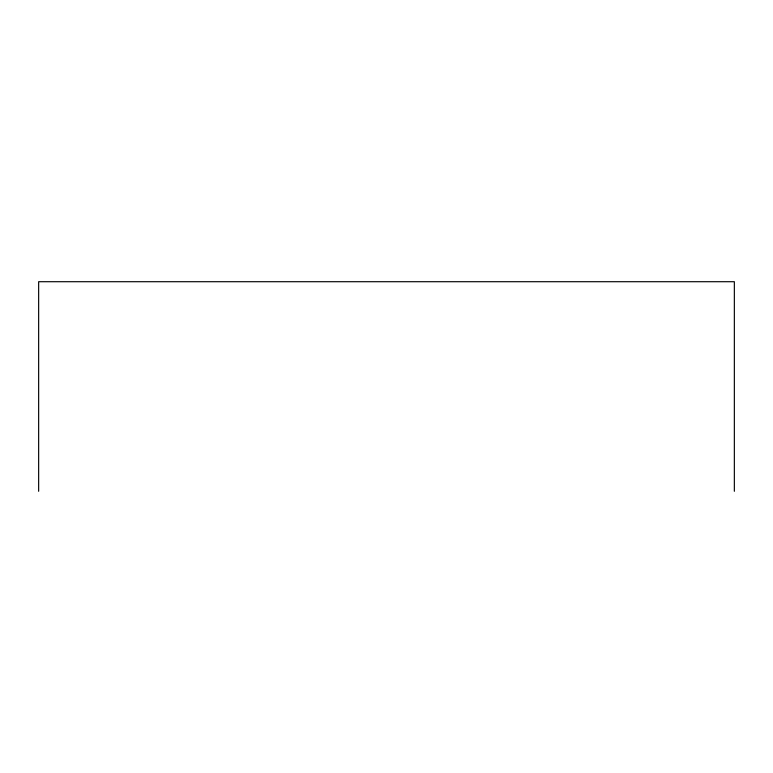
<?xml version="1.0" encoding="UTF-8"?>
<svg xmlns="http://www.w3.org/2000/svg" width="773" height="773" viewBox="0 0 773 773"><rect width="100%" height="100%" fill="white"/><g stroke="black" fill="none" stroke-linecap="round" stroke-linejoin="round"><path stroke-width="1.16" d="M734.35 491.29L734.35 281.71L38.65 281.71L38.65 491.29"/></g></svg>
